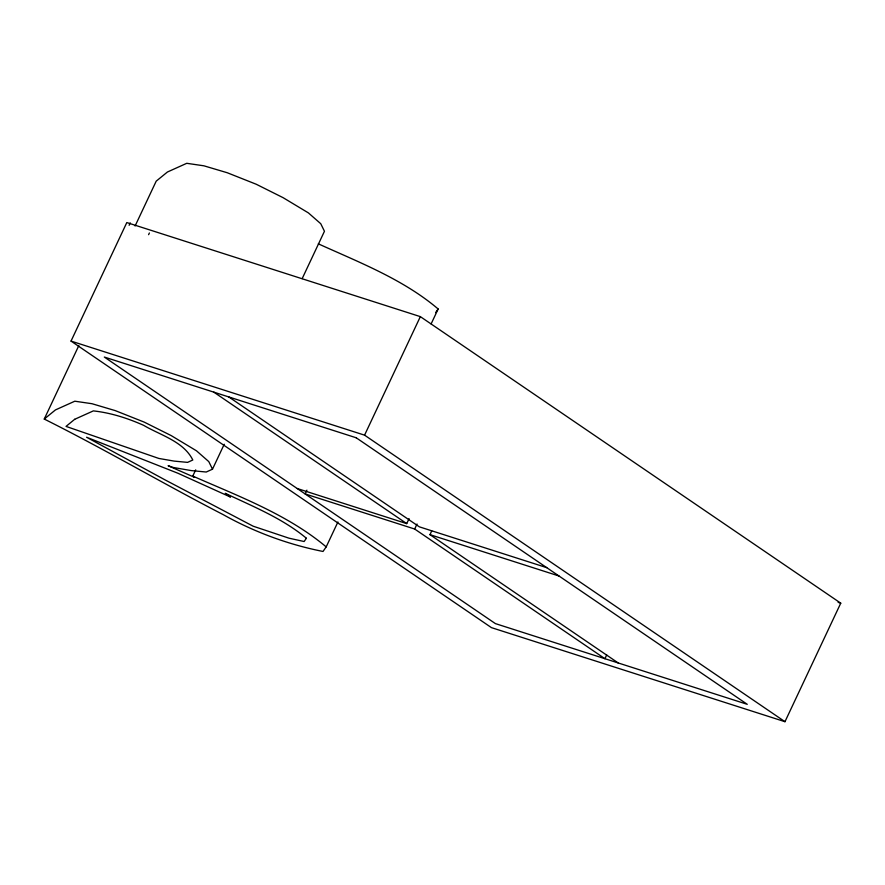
<?xml version="1.0" encoding="UTF-8"?>
<svg xmlns="http://www.w3.org/2000/svg" width="885" height="885" viewBox="0 0 885 885"><rect width="100%" height="100%" fill="white"/><g stroke="black" fill="none" stroke-linecap="round" stroke-linejoin="round"><path stroke-width="1.33" d="M71.032 341.09L126.809 222.566L420.342 316.631L840.75 603.172L784.973 721.695L491.44 627.631L71.032 341.09L364.565 435.154L784.973 721.695M129.121 225.299L130.261 222.887M337.926 521.973L326.2 546.886L323.003 551.455C288.09 544.507 254.338 532.062 223.274 514.672C163.15 483.641 104.773 449.303 44.25 419.059L78.831 345.57M135.095 226.007L156.202 181.159L167.42 172.011L186.757 163.305L203.926 165.816L227.213 172.73L256.207 184.235L283.123 197.687L308.4 212.898L320.746 223.717L324.452 231.273L302.183 278.609M148.591 234.669L149.399 232.965M224.226 444.259L212.5 469.172L206.238 472.026L191.282 470.599L173.272 467.479L168.095 465.72L194.534 477.347L192.775 476.086L195.707 469.858M306.907 490.179L305.148 493.93L414.678 529.031L604.931 658.706L606.701 654.955M364.565 435.154L420.342 316.631M431.117 323.932L438.152 308.987C403.35 279.394 359.553 262.513 318.334 243.84M297.194 488.509L406.724 523.61L409.08 518.61M414.678 529.031L417.034 524.031M618.217 662.965L429.966 534.662L431.725 530.912M435.597 312.637L438.152 308.987M44.25 419.059L55.467 409.91L74.816 401.204L91.985 403.715L115.271 410.629L144.255 422.134L171.181 435.586L196.459 450.797L208.794 461.616L212.5 469.172M838.117 602.331L840.75 603.172M546.764 567.661L419.368 526.841L228.795 396.945M429.966 534.662L559.01 576.013M192.775 476.086C238.662 496.275 287.404 514.406 326.2 546.886M213.849 392.155L406.724 523.61M306.398 538.257L304.108 541.52L289.008 538.191L253.132 526.188L164.853 479.781L86.575 437.245L177.918 473.243L230.498 497.071L225.266 493.31C253.077 506.508 282.558 518.378 306.398 538.257M74.705 419.291L66.021 426.404L158.857 458.452L174.168 461.107L187.587 462.379L192.808 460.001C183.56 441.361 160.528 435.298 143.658 425.342C127.694 418.218 110.769 412.797 93.345 410.894L74.705 419.291M356.179 437.765L104.319 357.053L495.401 623.604L747.261 704.316L356.179 437.765"/></g></svg>
